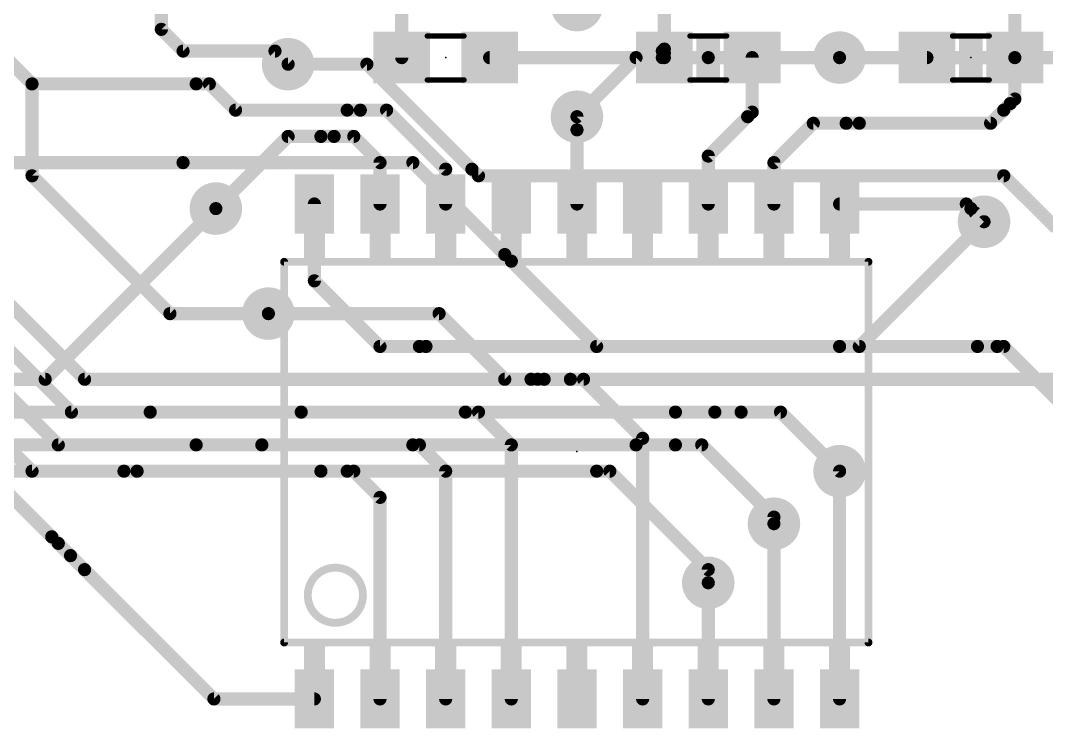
# Model space of a CAD drawing. Extents: x -0.1 to 53.5, y -15.6 to 62.5.
# Drawn here: x 18.45 to 38.29, y 3.53 to 17.23 of the extents above; entities that cross this region are included whole.
import ezdxf

# ---------------------------------------------------------------- set-up
doc = ezdxf.new("R2010")
doc.units = 0
for name, color, linetype in [('1', 12, 'CONTINUOUS'), ('16', 132, 'CONTINUOUS'), ('18', 110, 'CONTINUOUS'), ('21', 41, 'CONTINUOUS'), ('23', 53, 'CONTINUOUS'), ('51', 53, 'CONTINUOUS')]:
    doc.layers.add(name, color=color, linetype=linetype)

# ---------------------------------------------------------------- blocks, each defined once
blk = doc.blocks.new('RECT')
blk.add_solid([(-0.5, -0.5), (0.5, -0.5), (-0.5, 0.5), (0.5, 0.5)])
blk = doc.blocks.new('ROUNDV')
at = {"const_width": 0.5}
blk.add_lwpolyline([(0, -0.25, 1), (0, 0.25, 1), (0, -0.25)], format="xyb", dxfattribs=at)

msp = doc.modelspace()

# ---------------------------------------------------------------- linework, layer by layer
at = {"layer": '1', "const_width": 0.254}
for points in [[(21.17, 17.057), (21.17, 17.78)], [(30.9, 16.676), (30.9, 17.78)], [(37.68, 17.819), (37.68, 16.51)], [(25.82, 16.51), (25.82, 17.565)], [(18.669, 16.002), (17.653, 17.018)], [(21.59, 16.637), (21.17, 17.057)], [(21.59, 16.637), (23.368, 16.637)], [(23.368, 16.637), (23.622, 16.383)], [(30.861, 16.637), (30.9, 16.676)], [(30.9, 16.598), (30.861, 16.637)], [(30.9, 16.51), (30.9, 16.598)], [(27.52, 16.51), (30.861, 16.51)], [(30.353, 16.51), (29.21, 15.367)], [(30.861, 16.51), (30.353, 16.51)], [(30.861, 16.51), (30.9, 16.51)], [(32.6, 15.455), (32.6, 16.51)], [(34.29, 16.51), (35.98, 16.51)], [(37.68, 16.51), (37.68, 15.709)], [(18.669, 16.002), (21.844, 16.002)], [(18.669, 14.224), (18.669, 16.002)], [(21.844, 16.002), (22.098, 16.002)], [(22.098, 16.002), (22.606, 15.494)], [(37.592, 15.621), (37.465, 15.494)], [(37.68, 15.709), (37.592, 15.621)], [(22.606, 15.494), (24.765, 15.494)], [(24.765, 15.494), (25.019, 15.494)], [(25.019, 15.494), (25.527, 15.494)], [(25.527, 15.494), (26.67, 14.351)], [(29.21, 15.367), (29.21, 15.113)], [(31.75, 14.605), (32.512, 15.367)], [(32.512, 15.367), (32.6, 15.455)], [(37.465, 15.494), (37.211, 15.24)], [(33.782, 15.24), (33.02, 14.478)], [(34.417, 15.24), (33.782, 15.24)], [(34.671, 15.24), (34.417, 15.24)], [(37.211, 15.24), (34.671, 15.24)], [(22.225, 13.589), (23.622, 14.986)], [(23.622, 14.986), (24.257, 14.986)], [(24.257, 14.986), (24.511, 14.986)], [(24.511, 14.986), (24.892, 14.986)], [(24.892, 14.986), (25.4, 14.478)], [(29.21, 15.113), (29.21, 13.6779)], [(31.75, 13.6779), (31.75, 14.605)], [(25.4, 14.478), (25.4, 13.6779)], [(33.02, 14.478), (33.02, 13.6779)], [(18.669, 14.224), (21.336, 11.557)], [(26.67, 14.351), (26.67, 13.6779)], [(24.13, 12.192), (24.13, 13.6779)], [(36.7411, 13.6779), (34.29, 13.6779)], [(36.83, 13.589), (36.7411, 13.6779)], [(37.084, 13.335), (36.83, 13.589)], [(37.084, 13.335), (36.9143, 13.5047)], [(19.685, 10.287), (17.018, 12.954)], [(24.13, 12.192), (25.4, 10.922)], [(19.177, 9.017), (16.51, 11.684)], [(19.431, 9.652), (17.653, 11.43)], [(21.336, 11.557), (23.241, 11.557)], [(16.383, 10.795), (18.669, 8.509)], [(25.4, 10.922), (26.162, 10.922)], [(26.162, 10.922), (26.289, 10.922)], [(26.289, 10.922), (36.957, 10.922)], [(36.957, 10.922), (37.338, 10.922)], [(37.338, 10.922), (37.465, 10.922)], [(37.465, 10.922), (40.767, 7.62)], [(19.685, 10.287), (28.321, 10.287)], [(28.321, 10.287), (28.575, 10.287)], [(28.575, 10.287), (29.083, 10.287)], [(29.083, 10.287), (29.337, 10.287)], [(29.337, 10.287), (30.48, 9.144)], [(19.05, 7.239), (16.129, 10.16)], [(19.431, 9.652), (20.955, 9.652)], [(20.955, 9.652), (23.876, 9.652)], [(23.876, 9.652), (27.051, 9.652)], [(27.051, 9.652), (27.305, 9.652)], [(27.305, 9.652), (27.94, 9.017)], [(19.177, 9.017), (21.844, 9.017)], [(21.844, 9.017), (23.114, 9.017)], [(23.114, 9.017), (26.035, 9.017)], [(26.035, 9.017), (26.162, 9.017)], [(26.162, 9.017), (26.67, 8.509)], [(27.94, 9.017), (27.94, 4.1021)], [(30.48, 9.144), (30.48, 4.1021)], [(18.669, 8.509), (20.447, 8.509)], [(20.447, 8.509), (20.701, 8.509)], [(20.701, 8.509), (24.257, 8.509)], [(24.257, 8.509), (24.765, 8.509)], [(24.765, 8.509), (24.892, 8.509)], [(24.892, 8.509), (25.4, 8.001)], [(26.67, 8.509), (26.67, 4.1021)], [(34.29, 8.509), (34.29, 4.1021)], [(25.4, 8.001), (25.4, 4.1021)], [(33.02, 7.493), (33.02, 4.1021)], [(19.177, 7.112), (19.05, 7.239)], [(19.4137, 6.8753), (19.177, 7.112)], [(19.685, 6.604), (19.4137, 6.8753)], [(22.1869, 4.1021), (19.685, 6.604)], [(31.75, 6.35), (31.75, 4.1021)], [(22.1869, 4.1021), (24.13, 4.1021)]]:
    msp.add_lwpolyline(points, dxfattribs=at)
at = {"layer": '1', "const_width": 0.127}
for points in [[(21.2149, 17.1019, 1), (21.1251, 17.0121)], [(21.1065, 17.057, 1), (21.2335, 17.057)], [(21.59, 16.7005, 1), (21.59, 16.5735)], [(21.5451, 16.5921, 1), (21.6349, 16.6819)], [(23.4129, 16.6819, 1), (23.3231, 16.5921)], [(23.368, 16.5735, 1), (23.368, 16.7005)], [(30.9059, 16.6819, 1), (30.8161, 16.5921)], [(30.8161, 16.6819, 1), (30.9059, 16.5921)], [(30.8365, 16.676, 1), (30.9635, 16.676)], [(30.9635, 16.598, 1), (30.8365, 16.598)], [(30.9449, 16.6311, 1), (30.8551, 16.7209)], [(30.8551, 16.5531, 1), (30.9449, 16.6429)], [(23.5771, 16.3381, 1), (23.6669, 16.4279)], [(25.7565, 16.51, 1), (25.8835, 16.51)], [(27.52, 16.5735, 1), (27.52, 16.4465)], [(30.353, 16.5735, 1), (30.353, 16.4465)], [(30.3979, 16.4651, 1), (30.3081, 16.5549)], [(30.861, 16.5735, 1), (30.861, 16.4465)], [(30.8365, 16.51, 1), (30.9635, 16.51)], [(30.861, 16.4465, 1), (30.861, 16.5735)], [(30.861, 16.4465, 1), (30.861, 16.5735)], [(30.9, 16.4465, 1), (30.9, 16.5735)], [(32.6635, 16.51, 1), (32.5365, 16.51)], [(34.29, 16.5735, 1), (34.29, 16.4465)], [(35.98, 16.4465, 1), (35.98, 16.5735)], [(37.7435, 16.51, 1), (37.6165, 16.51)], [(37.6165, 16.51, 1), (37.7435, 16.51)], [(18.669, 16.0655, 1), (18.669, 15.9385)], [(18.7325, 16.002, 1), (18.6055, 16.002)], [(18.6241, 15.9571, 1), (18.7139, 16.0469)], [(21.844, 16.0655, 1), (21.844, 15.9385)], [(21.844, 15.9385, 1), (21.844, 16.0655)], [(22.1429, 16.0469, 1), (22.0531, 15.9571)], [(22.098, 15.9385, 1), (22.098, 16.0655)], [(37.5471, 15.6659, 1), (37.6369, 15.5761)], [(37.6369, 15.5761, 1), (37.5471, 15.6659)], [(37.6165, 15.709, 1), (37.7435, 15.709)], [(37.7249, 15.6641, 1), (37.6351, 15.7539)], [(22.606, 15.5575, 1), (22.606, 15.4305)], [(22.5611, 15.4491, 1), (22.6509, 15.5389)], [(24.765, 15.5575, 1), (24.765, 15.4305)], [(24.765, 15.4305, 1), (24.765, 15.5575)], [(25.019, 15.5575, 1), (25.019, 15.4305)], [(25.019, 15.4305, 1), (25.019, 15.5575)], [(25.5719, 15.5389, 1), (25.4821, 15.4491)], [(25.527, 15.4305, 1), (25.527, 15.5575)], [(29.2735, 15.367, 1), (29.1465, 15.367)], [(32.5569, 15.3221, 1), (32.4671, 15.4119)], [(32.5365, 15.455, 1), (32.6635, 15.455)], [(32.6449, 15.4101, 1), (32.5551, 15.4999)], [(37.4201, 15.5389, 1), (37.5099, 15.4491)], [(37.5099, 15.4491, 1), (37.4201, 15.5389)], [(29.1651, 15.4119, 1), (29.2549, 15.3221)], [(32.4671, 15.4119, 1), (32.5569, 15.3221)], [(33.782, 15.3035, 1), (33.782, 15.1765)], [(33.8269, 15.1951, 1), (33.7371, 15.2849)], [(34.417, 15.3035, 1), (34.417, 15.1765)], [(34.417, 15.1765, 1), (34.417, 15.3035)], [(34.671, 15.3035, 1), (34.671, 15.1765)], [(34.671, 15.1765, 1), (34.671, 15.3035)], [(37.1661, 15.2849, 1), (37.2559, 15.1951)], [(37.211, 15.1765, 1), (37.211, 15.3035)], [(23.622, 15.0495, 1), (23.622, 14.9225)], [(23.6669, 14.9411, 1), (23.5771, 15.0309)], [(24.257, 15.0495, 1), (24.257, 14.9225)], [(24.257, 14.9225, 1), (24.257, 15.0495)], [(24.511, 15.0495, 1), (24.511, 14.9225)], [(24.511, 14.9225, 1), (24.511, 15.0495)], [(24.9369, 15.0309, 1), (24.8471, 14.9411)], [(24.892, 14.9225, 1), (24.892, 15.0495)], [(29.2735, 15.113, 1), (29.1465, 15.113)], [(29.1465, 15.113, 1), (29.2735, 15.113)], [(31.8135, 14.605, 1), (31.6865, 14.605)], [(31.7051, 14.6499, 1), (31.7949, 14.5601)], [(25.4635, 14.478, 1), (25.3365, 14.478)], [(25.3551, 14.4331, 1), (25.4449, 14.5229)], [(33.0835, 14.478, 1), (32.9565, 14.478)], [(32.9751, 14.5229, 1), (33.0649, 14.4331)], [(18.7139, 14.2689, 1), (18.6241, 14.1791)], [(26.7335, 14.351, 1), (26.6065, 14.351)], [(26.6251, 14.3061, 1), (26.7149, 14.3959)], [(18.6055, 14.224, 1), (18.7325, 14.224)], [(22.1801, 13.6339, 1), (22.2699, 13.5441)], [(24.1935, 13.6779, 1), (24.0665, 13.6779)], [(25.3365, 13.6779, 1), (25.4635, 13.6779)], [(26.6065, 13.6779, 1), (26.7335, 13.6779)], [(29.1465, 13.6779, 1), (29.2735, 13.6779)], [(31.6865, 13.6779, 1), (31.8135, 13.6779)], [(32.9565, 13.6779, 1), (33.0835, 13.6779)], [(34.29, 13.7414, 1), (34.29, 13.6144)], [(36.786, 13.7228, 1), (36.6962, 13.633)], [(36.7411, 13.6144, 1), (36.7411, 13.7414)], [(36.8749, 13.6339, 1), (36.7851, 13.5441)], [(36.7851, 13.5441, 1), (36.8749, 13.6339)], [(36.9592, 13.5496, 1), (36.8694, 13.4598)], [(37.0391, 13.2901, 1), (37.1289, 13.3799)], [(37.0391, 13.2901, 1), (37.1289, 13.3799)], [(24.1749, 12.2369, 1), (24.0851, 12.1471)], [(24.0665, 12.192, 1), (24.1935, 12.192)], [(21.336, 11.6205, 1), (21.336, 11.4935)], [(21.2911, 11.5121, 1), (21.3809, 11.6019)], [(23.241, 11.4935, 1), (23.241, 11.6205)], [(25.4, 10.9855, 1), (25.4, 10.8585)], [(25.3551, 10.8771, 1), (25.4449, 10.9669)], [(26.162, 10.9855, 1), (26.162, 10.8585)], [(26.162, 10.8585, 1), (26.162, 10.9855)], [(26.289, 10.9855, 1), (26.289, 10.8585)], [(26.289, 10.8585, 1), (26.289, 10.9855)], [(36.957, 10.9855, 1), (36.957, 10.8585)], [(36.957, 10.8585, 1), (36.957, 10.9855)], [(37.338, 10.9855, 1), (37.338, 10.8585)], [(37.338, 10.8585, 1), (37.338, 10.9855)], [(37.5099, 10.9669, 1), (37.4201, 10.8771)], [(37.465, 10.8585, 1), (37.465, 10.9855)], [(19.685, 10.3505, 1), (19.685, 10.2235)], [(19.6401, 10.2421, 1), (19.7299, 10.3319)], [(28.321, 10.3505, 1), (28.321, 10.2235)], [(28.321, 10.2235, 1), (28.321, 10.3505)], [(28.575, 10.3505, 1), (28.575, 10.2235)], [(28.575, 10.2235, 1), (28.575, 10.3505)], [(29.083, 10.3505, 1), (29.083, 10.2235)], [(29.083, 10.2235, 1), (29.083, 10.3505)], [(29.3819, 10.3319, 1), (29.2921, 10.2421)], [(29.337, 10.2235, 1), (29.337, 10.3505)], [(19.431, 9.7155, 1), (19.431, 9.5885)], [(19.3861, 9.6071, 1), (19.4759, 9.6969)], [(20.955, 9.7155, 1), (20.955, 9.5885)], [(20.955, 9.5885, 1), (20.955, 9.7155)], [(23.876, 9.7155, 1), (23.876, 9.5885)], [(23.876, 9.5885, 1), (23.876, 9.7155)], [(27.051, 9.7155, 1), (27.051, 9.5885)], [(27.051, 9.5885, 1), (27.051, 9.7155)], [(27.3499, 9.6969, 1), (27.2601, 9.6071)], [(27.305, 9.5885, 1), (27.305, 9.7155)], [(19.177, 9.0805, 1), (19.177, 8.9535)], [(21.844, 9.0805, 1), (21.844, 8.9535)], [(21.844, 8.9535, 1), (21.844, 9.0805)], [(23.114, 9.0805, 1), (23.114, 8.9535)], [(23.114, 8.9535, 1), (23.114, 9.0805)], [(26.035, 9.0805, 1), (26.035, 8.9535)], [(26.035, 8.9535, 1), (26.035, 9.0805)], [(26.2069, 9.0619, 1), (26.1171, 8.9721)], [(26.162, 8.9535, 1), (26.162, 9.0805)], [(28.0035, 9.017, 1), (27.8765, 9.017)], [(30.5435, 9.144, 1), (30.4165, 9.144)], [(30.4351, 9.0991, 1), (30.5249, 9.1889)], [(19.1321, 8.9721, 1), (19.2219, 9.0619)], [(27.8951, 8.9721, 1), (27.9849, 9.0619)], [(18.669, 8.5725, 1), (18.669, 8.4455)], [(18.6241, 8.4641, 1), (18.7139, 8.5539)], [(20.447, 8.5725, 1), (20.447, 8.4455)], [(20.447, 8.4455, 1), (20.447, 8.5725)], [(20.701, 8.5725, 1), (20.701, 8.4455)], [(20.701, 8.4455, 1), (20.701, 8.5725)], [(24.257, 8.5725, 1), (24.257, 8.4455)], [(24.257, 8.4455, 1), (24.257, 8.5725)], [(24.765, 8.5725, 1), (24.765, 8.4455)], [(24.765, 8.4455, 1), (24.765, 8.5725)], [(24.9369, 8.5539, 1), (24.8471, 8.4641)], [(24.892, 8.4455, 1), (24.892, 8.5725)], [(26.7335, 8.509, 1), (26.6065, 8.509)], [(26.6251, 8.4641, 1), (26.7149, 8.5539)], [(34.3535, 8.509, 1), (34.2265, 8.509)], [(25.4635, 8.001, 1), (25.3365, 8.001)], [(25.3551, 7.9561, 1), (25.4449, 8.0459)], [(33.0835, 7.493, 1), (32.9565, 7.493)], [(19.0949, 7.2839, 1), (19.0051, 7.1941)], [(19.0051, 7.1941, 1), (19.0949, 7.2839)], [(19.2219, 7.1569, 1), (19.1321, 7.0671)], [(19.1321, 7.0671, 1), (19.2219, 7.1569)], [(19.4586, 6.9202, 1), (19.3688, 6.8304)], [(19.3688, 6.8304, 1), (19.4586, 6.9202)], [(19.7299, 6.6489, 1), (19.6401, 6.5591)], [(19.6401, 6.5591, 1), (19.7299, 6.6489)], [(31.8135, 6.35, 1), (31.6865, 6.35)], [(22.1869, 4.1656, 1), (22.1869, 4.0386)], [(22.142, 4.0572, 1), (22.2318, 4.147)], [(24.13, 4.0386, 1), (24.13, 4.1656)], [(25.3365, 4.1021, 1), (25.4635, 4.1021)], [(26.6065, 4.1021, 1), (26.7335, 4.1021)], [(27.8765, 4.1021, 1), (28.0035, 4.1021)], [(30.4165, 4.1021, 1), (30.5435, 4.1021)], [(31.6865, 4.1021, 1), (31.8135, 4.1021)], [(32.9565, 4.1021, 1), (33.0835, 4.1021)], [(34.2265, 4.1021, 1), (34.3535, 4.1021)]]:
    msp.add_lwpolyline(points, format="xyb", dxfattribs=at)
at = {"layer": '16', "const_width": 0.254}
for points in [[(23.622, 16.383), (25.146, 16.383)], [(25.146, 16.383), (27.178, 14.351)], [(29.21, 15.367), (30.353, 16.51)], [(30.353, 16.51), (31.75, 16.51)], [(31.75, 16.51), (34.29, 16.51)], [(34.29, 16.51), (39.751, 16.51)], [(16.764, 14.478), (21.59, 14.478)], [(21.59, 14.478), (26.035, 14.478)], [(26.035, 14.478), (27.813, 12.7)], [(27.178, 14.351), (27.305, 14.224)], [(27.305, 14.224), (37.465, 14.224)], [(37.465, 14.224), (38.481, 13.208)], [(18.923, 10.287), (22.225, 13.589)], [(34.671, 10.922), (37.084, 13.335)], [(27.813, 12.7), (27.94, 12.573)], [(27.94, 12.573), (29.591, 10.922)], [(23.241, 11.557), (26.543, 11.557)], [(26.543, 11.557), (27.813, 10.287)], [(29.591, 10.922), (34.29, 10.922)], [(34.29, 10.922), (34.671, 10.922)], [(18.034, 10.287), (18.923, 10.287)], [(27.813, 10.287), (28.448, 10.287)], [(28.448, 10.287), (40.767, 10.287)], [(11.811, 9.652), (31.115, 9.652)], [(31.115, 9.652), (31.877, 9.652)], [(31.877, 9.652), (32.385, 9.652)], [(32.385, 9.652), (33.147, 9.652)], [(33.147, 9.652), (34.29, 8.509)], [(11.557, 9.017), (30.353, 9.017)], [(30.353, 9.017), (31.115, 9.017)], [(31.115, 9.017), (31.623, 9.017)], [(31.623, 9.017), (33.02, 7.62)], [(11.049, 8.509), (29.591, 8.509)], [(29.591, 8.509), (29.845, 8.509)], [(29.845, 8.509), (31.75, 6.604)], [(33.02, 7.62), (33.02, 7.493)], [(31.75, 6.604), (31.75, 6.35)]]:
    msp.add_lwpolyline(points, dxfattribs=at)
at = {"layer": '16', "const_width": 0.127}
for points in [[(23.622, 16.4465, 1), (23.622, 16.3195)], [(25.1909, 16.4279, 1), (25.1011, 16.3381)], [(25.146, 16.3195, 1), (25.146, 16.4465)], [(30.353, 16.5735, 1), (30.353, 16.4465)], [(30.3979, 16.4651, 1), (30.3081, 16.5549)], [(31.75, 16.5735, 1), (31.75, 16.4465)], [(31.75, 16.4465, 1), (31.75, 16.5735)], [(34.29, 16.5735, 1), (34.29, 16.4465)], [(34.29, 16.4465, 1), (34.29, 16.5735)], [(29.1651, 15.4119, 1), (29.2549, 15.3221)], [(21.59, 14.5415, 1), (21.59, 14.4145)], [(21.59, 14.4145, 1), (21.59, 14.5415)], [(26.0799, 14.5229, 1), (25.9901, 14.4331)], [(26.035, 14.4145, 1), (26.035, 14.5415)], [(27.2229, 14.3959, 1), (27.1331, 14.3061)], [(27.1331, 14.3061, 1), (27.2229, 14.3959)], [(27.305, 14.2875, 1), (27.305, 14.1605)], [(27.2601, 14.1791, 1), (27.3499, 14.2689)], [(37.5099, 14.2689, 1), (37.4201, 14.1791)], [(37.465, 14.1605, 1), (37.465, 14.2875)], [(22.2699, 13.5441, 1), (22.1801, 13.6339)], [(37.1289, 13.2901, 1), (37.0391, 13.3799)], [(27.8579, 12.7449, 1), (27.7681, 12.6551)], [(27.7681, 12.6551, 1), (27.8579, 12.7449)], [(27.9849, 12.6179, 1), (27.8951, 12.5281)], [(27.8951, 12.5281, 1), (27.9849, 12.6179)], [(23.241, 11.6205, 1), (23.241, 11.4935)], [(26.5879, 11.6019, 1), (26.4981, 11.5121)], [(26.543, 11.4935, 1), (26.543, 11.6205)], [(29.591, 10.9855, 1), (29.591, 10.8585)], [(29.5461, 10.8771, 1), (29.6359, 10.9669)], [(34.29, 10.9855, 1), (34.29, 10.8585)], [(34.29, 10.8585, 1), (34.29, 10.9855)], [(34.6261, 10.9669, 1), (34.7159, 10.8771)], [(34.671, 10.8585, 1), (34.671, 10.9855)], [(18.8781, 10.3319, 1), (18.9679, 10.2421)], [(18.923, 10.2235, 1), (18.923, 10.3505)], [(27.813, 10.3505, 1), (27.813, 10.2235)], [(27.7681, 10.2421, 1), (27.8579, 10.3319)], [(28.448, 10.3505, 1), (28.448, 10.2235)], [(28.448, 10.2235, 1), (28.448, 10.3505)], [(31.115, 9.7155, 1), (31.115, 9.5885)], [(31.115, 9.5885, 1), (31.115, 9.7155)], [(31.877, 9.7155, 1), (31.877, 9.5885)], [(31.877, 9.5885, 1), (31.877, 9.7155)], [(32.385, 9.7155, 1), (32.385, 9.5885)], [(32.385, 9.5885, 1), (32.385, 9.7155)], [(33.1919, 9.6969, 1), (33.1021, 9.6071)], [(33.147, 9.5885, 1), (33.147, 9.7155)], [(30.353, 9.0805, 1), (30.353, 8.9535)], [(30.353, 8.9535, 1), (30.353, 9.0805)], [(31.115, 9.0805, 1), (31.115, 8.9535)], [(31.115, 8.9535, 1), (31.115, 9.0805)], [(31.6679, 9.0619, 1), (31.5781, 8.9721)], [(31.623, 8.9535, 1), (31.623, 9.0805)], [(29.591, 8.5725, 1), (29.591, 8.4455)], [(29.591, 8.4455, 1), (29.591, 8.5725)], [(29.8899, 8.5539, 1), (29.8001, 8.4641)], [(29.845, 8.4455, 1), (29.845, 8.5725)], [(34.2451, 8.4641, 1), (34.3349, 8.5539)], [(33.0835, 7.62, 1), (32.9565, 7.62)], [(32.9565, 7.493, 1), (33.0835, 7.493)], [(32.9751, 7.5751, 1), (33.0649, 7.6649)], [(31.8135, 6.604, 1), (31.6865, 6.604)], [(31.7051, 6.5591, 1), (31.7949, 6.6489)], [(31.6865, 6.35, 1), (31.8135, 6.35)]]:
    msp.add_lwpolyline(points, format="xyb", dxfattribs=at)
at = {"layer": '21', "const_width": 0.1524}
for points in [[(34.8488, 12.5603), (23.5458, 12.5603)], [(23.5458, 12.5603), (23.5458, 5.1943)], [(34.8488, 5.1943), (34.8488, 12.5603)], [(23.5458, 5.1943), (34.8488, 5.1943)]]:
    msp.add_lwpolyline(points, dxfattribs=at)
at = {"layer": '21'}
for points, const_width in [([(23.5458, 12.5984, 1), (23.5458, 12.5222)], 0.0762), ([(23.5839, 12.5603, 1), (23.5077, 12.5603)], 0.0762), ([(34.8869, 12.5603, 1), (34.8107, 12.5603)], 0.0762), ([(34.8488, 12.5222, 1), (34.8488, 12.5984)], 0.0762), ([(24.5364, 5.5753, 1), (24.5364, 6.6421, 1), (24.5364, 5.5753)], 0.1524), ([(23.5458, 5.2324, 1), (23.5458, 5.1562)], 0.0762), ([(23.5077, 5.1943, 1), (23.5839, 5.1943)], 0.0762), ([(34.8107, 5.1943, 1), (34.8869, 5.1943)], 0.0762), ([(34.8488, 5.1562, 1), (34.8488, 5.2324)], 0.0762)]:
    msp.add_lwpolyline(points, format="xyb", dxfattribs=dict(at, const_width=const_width))
at = {"layer": '23'}
for p in [(26.67, 16.51), (31.75, 16.51), (36.83, 16.51), (29.21, 8.89)]:
    msp.add_point(p, dxfattribs=at)
at = {"layer": '51', "const_width": 0.1016}
for points in [[(27.026, 16.929), (26.314, 16.929)], [(32.106, 16.929), (31.394, 16.929)], [(37.186, 16.929), (36.474, 16.929)], [(27.026, 16.078), (26.314, 16.078)], [(32.106, 16.078), (31.394, 16.078)], [(37.186, 16.078), (36.474, 16.078)]]:
    msp.add_lwpolyline(points, dxfattribs=at)
at = {"layer": '51', "const_width": 0.0508}
for points in [[(26.314, 16.9544, 1), (26.314, 16.9036)], [(27.026, 16.9036, 1), (27.026, 16.9544)], [(31.394, 16.9544, 1), (31.394, 16.9036)], [(32.106, 16.9036, 1), (32.106, 16.9544)], [(36.474, 16.9544, 1), (36.474, 16.9036)], [(37.186, 16.9036, 1), (37.186, 16.9544)], [(26.314, 16.1034, 1), (26.314, 16.0526)], [(27.026, 16.0526, 1), (27.026, 16.1034)], [(31.394, 16.1034, 1), (31.394, 16.0526)], [(32.106, 16.0526, 1), (32.106, 16.1034)], [(36.474, 16.1034, 1), (36.474, 16.0526)], [(37.186, 16.0526, 1), (37.186, 16.1034)]]:
    msp.add_lwpolyline(points, format="xyb", dxfattribs=at)

# ---------------------------------------------------------------- block references
at = {"layer": '1', "xscale": 1.1, "rotation": 180}
for p in [(25.82, 16.51), (27.52, 16.51), (30.9, 16.51), (32.6, 16.51), (35.98, 16.51), (37.68, 16.51)]:
    msp.add_blockref('RECT', p, dxfattribs=at)
at = {"layer": '1', "xscale": 0.762, "yscale": 1.143}
for p in [(24.13, 13.6779), (25.4, 13.6779), (26.67, 13.6779), (27.94, 13.6779), (29.21, 13.6779), (30.48, 13.6779), (31.75, 13.6779), (33.02, 13.6779), (34.29, 13.6779), (24.13, 4.1021), (25.4, 4.1021), (26.67, 4.1021), (27.94, 4.1021), (29.21, 4.1021), (30.48, 4.1021), (31.75, 4.1021), (33.02, 4.1021), (34.29, 4.1021)]:
    msp.add_blockref('RECT', p, dxfattribs=at)
at = {"layer": '18', "xscale": 1.016, "yscale": 1.016}
for p in [(29.21, 17.526), (29.21, 17.526), (23.622, 16.383), (23.622, 16.383), (34.29, 16.51), (34.29, 16.51), (29.21, 15.367), (29.21, 15.367), (22.225, 13.589), (22.225, 13.589), (37.084, 13.335), (37.084, 13.335), (23.241, 11.557), (23.241, 11.557), (34.29, 8.509), (34.29, 8.509), (33.02, 7.493), (33.02, 7.493), (31.75, 6.35), (31.75, 6.35)]:
    msp.add_blockref('ROUNDV', p, dxfattribs=at)
at = {"layer": '21', "xscale": 0.4572, "yscale": 0.762, "rotation": 180}
for p in [(31.75, 16.51), (36.83, 16.51)]:
    msp.add_blockref('RECT', p, dxfattribs=at)
at = {"layer": '51', "xscale": 0.5001, "yscale": 0.95, "rotation": 180}
for p in [(26.0898, 16.5049), (27.2582, 16.5049), (31.1698, 16.5049), (32.3381, 16.5049), (36.2497, 16.5049), (37.4182, 16.5049)]:
    msp.add_blockref('RECT', p, dxfattribs=at)
at = {"layer": '51', "xscale": 0.4064, "yscale": 1.3462}
for p in [(24.13, 13.2842), (25.4, 13.2842), (26.67, 13.2842), (27.94, 13.2842), (29.21, 13.2842), (30.48, 13.2842), (31.75, 13.2842), (33.02, 13.2842), (34.29, 13.2842), (24.13, 4.4704), (25.4, 4.4704), (26.67, 4.4704), (27.94, 4.4704), (29.21, 4.4704), (30.48, 4.4704), (31.75, 4.4704), (33.02, 4.4704), (34.29, 4.4704)]:
    msp.add_blockref('RECT', p, dxfattribs=at)

doc.saveas('drawing.dxf')
